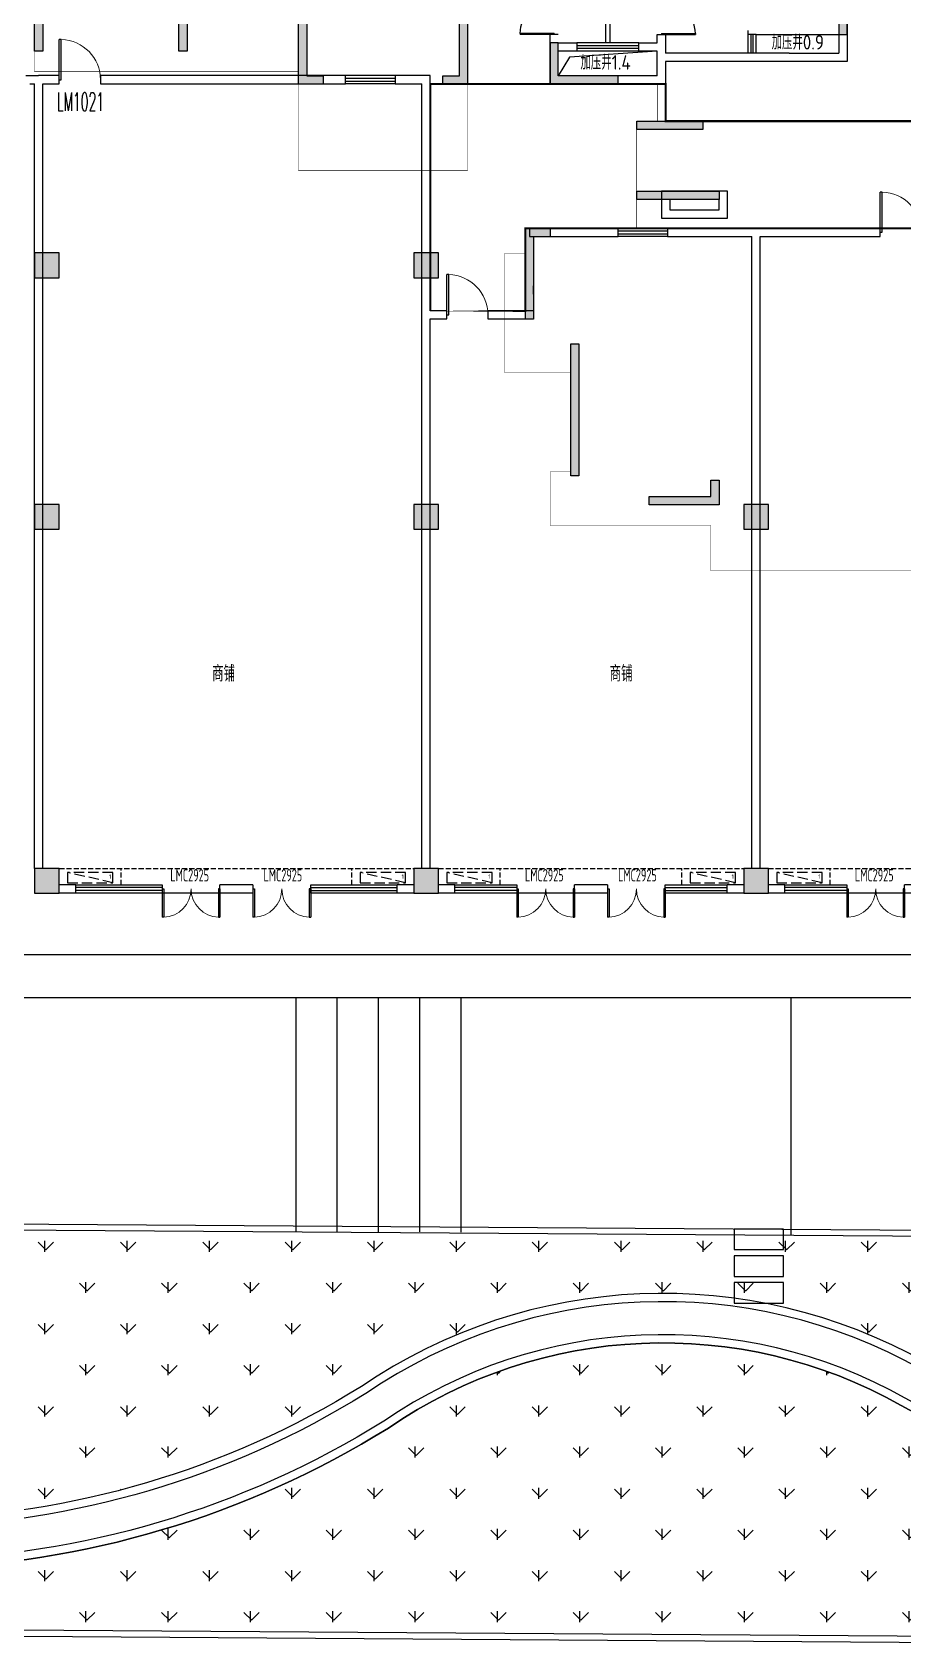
# Model space of a CAD drawing. Header units: millimetres. Extents: x 36720183 to 38160956, y 58934012 to 60388477.
# Drawn here: x 37556717 to 37577823, y 59257546 to 59296618 of the extents above; entities that cross this region are included whole.
import ezdxf

# ---------------------------------------------------------------- set-up
doc = ezdxf.new("R2010")
doc.units = ezdxf.units.MM
doc.header["$LTSCALE"] = 1000
doc.header["$MEASUREMENT"] = 0
doc.linetypes.add('DASH', pattern=[0.35, 0.25, -0.1])
for name, color, linetype in [('@ 绿化', 8, 'Continuous'), ('@YL', 2, 'Continuous'), ('@铺装', 2, 'Continuous'), ('C_Wall', 6, 'Continuous'), ('COLUMN', 9, 'Continuous'), ('CURTWALL', 4, 'Continuous'), ('DIM_LEAD', 3, 'Continuous'), ('PUB_DIM', 3, 'Continuous'), ('PUB_HATCH', 8, 'Continuous'), ('PUB_TEXT', 7, 'Continuous'), ('TEXT', 1, 'Continuous'), ('WALL', 4, 'Continuous'), ('WINDOW', 2, 'Continuous'), ('WINDOW_TEXT', 3, 'Continuous'), ('空调', 115, 'Continuous'), ('空调机位', 7, 'Continuous'), ('首层轮廓', 6, 'Continuous')]:
    doc.layers.add(name, color=color, linetype=linetype)
doc.layers.add('水管井及降板', color=3, linetype='Continuous', plot=False)
doc.styles.add('_TCH_WINDOW', font='SIMPLEX.shx', dxfattribs={"width": 0.7, "height": 3.5, "bigfont": 'GBCBIG.shx'})
doc.styles.get("Standard").update_dxf_attribs({"font": 'gbenor.shx', "bigfont": 'gbcbig.shx'})
pattern_1 = [(90, (0, 0), (-997.7954749999999, 997.7954750000001), [264.58066, -1731.01015]), (45, (0, 0), (-997.7961550815103, 997.7961550815104), [264.58066, -1146.51615]), (135, (0, 0), (-997.7961550815104, -997.7961550815103), [264.58066, -1146.51615])]

# ---------------------------------------------------------------- blocks, each defined once
blk = doc.blocks.new('$DorLib2D$00000001')
for p, q in [((0.45, 0.9750000000000001), (0.5000000000000002, 0.9750000000000001)), ((0.45, 0), (0.45, 0.9750000000000001)), ((0.5, 0), (0.5, 0.9750000000000001)), ((0.5, 0), (0.45, 0))]:
    blk.add_line(p, q)
at = {"lineweight": 13}
blk.add_arc((0.475, 0), 0.975, 91.4692835813538, 180, dxfattribs=at)
blk = doc.blocks.new('$TCHSYS$WIN2D')
for p, q in [((-0.5, 0.5), (0.5, 0.5)), ((0.5, 0.1666666666666666), (-0.5, 0.1666666666666666)), ((0.5, -0.1666666666666667), (-0.5, -0.1666666666666667)), ((-0.4999999999999999, -0.5), (0.5, -0.5))]:
    blk.add_line(p, q)
blk = doc.blocks.new('_FZH')
blk.add_lwpolyline([(-0.499999999992724, -0.4999999999854481), (0.499999999992724, -0.4999999999854481), (0.499999999992724, 0.5000000000145519), (-0.499999999992724, 0.5000000000145519)], close=True)
at = {"layer": 'PUB_HATCH'}
blk.add_solid([(-0.499999999992724, -0.4999999999854481), (0.499999999992724, -0.4999999999854481), (-0.499999999992724, 0.5000000000145519), (0.499999999992724, 0.5000000000145519)], dxfattribs=at)
blk = doc.blocks.new('$DorLib2D$00000002')
for p, q in [((-0.5, -5.684341886080802e-17), (-0.5000000000000007, 0.4875)), ((-0.4750000000000007, 0.4875), (-0.5000000000000007, 0.4875)), ((-0.475, -2.842170943040401e-17), (-0.4750000000000007, 0.4875)), ((0.475, -2.842170943040401e-17), (0.4750000000000007, 0.4875)), ((0.4750000000000007, 0.4875), (0.5000000000000007, 0.4875)), ((0.5, -5.684341886080802e-17), (0.5000000000000007, 0.4875)), ((-0.5, -5.684341886080802e-17), (-0.475, -2.842170943040401e-17)), ((0.5, -5.684341886080802e-17), (0.475, -2.842170943040401e-17))]:
    blk.add_line(p, q)
at = {"lineweight": 13}
for centre, start, end in [((-0.4875, -4.263256414560601e-17), 0, 88.53071641864632), ((0.4875, -4.263256414560601e-17), 91.4692835813537, 180)]:
    blk.add_arc(centre, 0.4875, start, end, dxfattribs=at)
blk = doc.blocks.new('56d34')
at = {"layer": '@铺装', "color": 2, "ltscale": 0.2}
blk.add_line((526097.2758195428, 15768.51332169771), (524697.2757823272, 15768.51332169771), dxfattribs=at)
at = {"layer": 'CURTWALL', "color": 2}
for p, q in [((523197.2758195428, 15968.51323900372), (524697.275724764, 15968.5132465139)), ((524697.2754122643, 15901.84660857916), (523197.2758195428, 15901.84657233953)), ((524697.2754122643, 15835.1798844412), (523197.2758195428, 15835.1799056679)), ((524697.275724764, 15768.5132465139), (523197.2758195428, 15768.51323900372)), ((524697.275724764, 15968.5132465139), (524697.275724764, 15768.5132465139)), ((526097.2758195428, 15768.51323900372), (526097.2758195428, 15968.51323900372)), ((526897.2405093564, 15968.51323900372), (526897.2405093564, 15768.51323900372)), ((528297.2404122679, 15768.5132465139), (528297.2404122679, 15968.5132465139)), ((528297.2404122679, 15968.5132465139), (529797.2405093564, 15968.51323900372)), ((528297.2404122679, 15901.84652237594), (529797.2405093564, 15901.84657233953)), ((528297.2404122679, 15835.17997065187), (529797.2405093564, 15835.1799056679)), ((529797.2405093564, 15768.51323900372), (528297.2404122679, 15768.5132465139))]:
    blk.add_line(p, q, dxfattribs=at)
at = {"layer": 'WALL', "color": 0}
for p, q in [((523197.2758197663, 15768.51323900372), (523197.2758193193, 15968.51323900372)), ((529797.2405093564, 15768.51323900372), (529797.2405093564, 15968.51323900372))]:
    blk.add_line(p, q, dxfattribs=at)
at = {"layer": 'WALL'}
for p, q in [((526897.2405093564, 15968.51323900372), (526097.2758195428, 15968.51323900372)), ((526897.2405093564, 15768.51332169771), (526097.2758195428, 15768.51332169771))]:
    blk.add_line(p, q, dxfattribs=at)
at = {"layer": '空调', "color": 0, "linetype": 'DASH', "ltscale": 0.5}
for p, q in [((522797.2758198855, 16368.42236685753), (530197.2758199153, 16368.42236685753)), ((524297.2758198855, 15968.42236688733), (524297.2758198855, 16368.42236685753)), ((528697.2758197216, 15968.42236688733), (528697.2758197216, 16368.42236685753))]:
    blk.add_line(p, q, dxfattribs=at)
at = {"layer": '空调机位', "linetype": 'DASH'}
for points in [[(524097.2758200765, 16018.42236690223), (524097.2758200169, 16268.42236673832), (522997.2758200318, 16268.42236675322), (522997.2758201286, 16018.42236667871)], [(529997.2758199126, 16018.42236581445), (529997.275819853, 16268.42236565053), (528897.2758198678, 16268.42236566544), (528897.2758199647, 16018.42236559093)]]:
    blk.add_lwpolyline(points, close=True, dxfattribs=at)
for points in [[(524097.2758200765, 16018.42236690223), (522997.2758200169, 16268.42236672342)], [(529997.2758199126, 16018.42236581445), (528897.275819853, 16268.42236563563)]]:
    blk.add_lwpolyline(points, dxfattribs=at)
at = {"layer": 'WINDOW', "color": 0, "xscale": -1400, "yscale": -1400, "zscale": 1400}
blk.add_blockref('$DorLib2D$00000002', (525397.2758195428, 15868.51323900372), dxfattribs=at)
at = {"layer": 'WINDOW', "color": 0, "xscale": -1400, "yscale": 1400, "zscale": 1400, "rotation": 180}
blk.add_blockref('$DorLib2D$00000002', (527597.2405093564, 15868.51323900372), dxfattribs=at)
at = {"layer": 'PUB_TEXT', "color": 0}
for p in [(524002.6503687426, 16115.60670714825), (529902.6503685787, 16115.60670606047)]:
    blk.add_text('1', height=105, dxfattribs=at).set_placement(p)
at = {"layer": 'WINDOW_TEXT', "width": 0.7}
for p in [(524894.2726606159, 16051.08696593817), (527152.2726606159, 16051.08696593817)]:
    blk.add_text('LMC2925', height=300, dxfattribs=at).set_placement(p)
blk = doc.blocks.new('$DorLib2D$00000225')
at = {"color": 0}
for p, q in [((0.4750000000000032, -0.001447885298549778), (0.4750000000000032, 0.7521225008925327)), ((0.4750000000000032, 0.7521225008925327), (0.5000000000000036, 0.7521225008925363)), ((0.5000000000000036, -0.001447885298549778), (0.5000000000000036, 0.7521225008925363)), ((-0.4999999999999982, -3.552713678800501e-15), (-0.5, 0.252035990386009)), ((-0.4750000000000014, 0.252035990386009), (-0.5, 0.252035990386009)), ((-0.4749999999999996, -3.552713678800501e-15), (-0.4750000000000014, 0.252035990386009)), ((-0.4749999999999996, -3.552713678800501e-15), (-0.4999999999999947, -3.552713678800501e-15)), ((0.4750000000000032, -0.001447885298549778), (0.4999999999999929, -0.001447885298549778))]:
    blk.add_line(p, q, dxfattribs=at)
for centre, radius, start, end in [((0.5046168020419071, -0.001920809357812914), 0.7546247204382253, 92.24926861260724, 179.7237749158362), ((-0.5007908120542499, 0.002572563917482285), 0.2507930763238999, 359.7898704778746, 84.09743784757413)]:
    blk.add_arc(centre, radius, start, end, dxfattribs=at)
blk = doc.blocks.new('553443')
at = {"layer": 'WALL'}
for p, q in [((705022.991600763, -901401.3232858074), (705022.991600763, -900709.6513814)), ((705022.991600763, -900709.6513814), (705142.9916008748, -900709.6513814)), ((705142.9916008748, -900709.6513814), (705142.9916008748, -904259.6513813068)), ((705022.991600763, -904259.6513813068), (705022.991600763, -901513.7232185048)), ((703682.9916018434, -902959.6513812584), (703882.9916020297, -902959.6513812584)), ((706482.9916007258, -902959.6513812584), (706282.9916005395, -902959.6513812584)), ((703882.9916020297, -904059.6513813515), (703682.9916018434, -904059.6513813515)), ((706282.9916005395, -904059.6513813515), (706482.9916007258, -904059.6513813515))]:
    blk.add_line(p, q, dxfattribs=at)
at = {"layer": 'WINDOW', "yscale": -1100, "zscale": -1100}
for p, xscale, rotation in [((703782.9916024022, -903509.6513813068), 1100, 270), ((706382.991600167, -903509.6513813068), -1100, 90)]:
    blk.add_blockref('$DorLib2D$00000225', p, dxfattribs=dict(at, xscale=xscale, rotation=rotation))
blk = doc.blocks.new('A$C7A871CF6')
at = {"layer": 'C_Wall'}
for points in [[(-11599.99999925494, 9800), (-9899.999998701736, 9800), (-9899.999998701736, 9600), (-11599.99999925494, 9600)], [(-3699.999999998836, 9800.000000280095), (-1999.999999441206, 9800.000000280095), (-1999.999999441206, 9600.000000280095), (-3699.999999998836, 9600.000000280095)], [(-12800.04305876791, 9100.000000190921), (-12799.99999888241, 6300), (-12999.99999888241, 6300), (-13000.04305876791, 9100.000000190921)], [(-599.9999998137355, 9100.000000280794), (-599.999999627471, 6300.000000280095), (-799.999999627471, 6300.000000280095), (-799.9999998137355, 9100.000000280794)], [(-6700, 6599.995026633609), (-6700, 3599.995026633609), (-6899.999618530273, 3599.995026633609), (-6899.999618530273, 6599.995026633609)], [(-14100.04267655313, 3799.906525810715), (-13700.04267655313, 3799.906525810715), (-13700.04267655313, 3599.906525810715), (-14300.04267655313, 3599.906525810715), (-14299.94353091344, 5999.999999955297), (-14099.94353091344, 5999.999999955297)], [(500.0000001862645, 6000.000000373228), (700.0000001862645, 6000.000000373228), (700.0000001862645, 3600.000000324799), (100.0005723908544, 3600.000000324799), (100.0005723908544, 3800.000000324799), (500.0000001862645, 3800.000000324799)], [(-1500.000000465196, 1600.000000231666), (-2200, 1600.000000231666), (-2200, 1200.000000138534), (-1500.000000465196, 1200.000000138534)], [(-17399.91464354144, 1300.005354961846), (-17400.00000000047, -1499.999806847656), (-17600.00000000047, -1499.999806847656), (-17599.91464354144, 1300.005354961846)], [(-12899.95002746582, 1299.98548999941), (-12899.95002746582, -350.0145100005902), (-13099.95002746582, -350.0145100005902), (-13099.95002746582, 1099.98548999941), (-13750.00273324549, 1099.995026977267), (-13750.00273324549, 1299.995026977267)], [(199.9588014557958, -800.0099465602543), (-0.04119854420423508, -800.0099465602543), (0, 0), (-1999.99988079071, 0), (-1999.999999813735, -699.9998092651367), (-2199.999993853271, -700), (-2199.999874830246, 0), (-2200.000005960464, 200), (-2000.000011920929, 200), (200, 200)], [(1900.085067749023, 300.084672128316), (2500.08544921875, 300.084672128316), (2500.08544921875, 100.084672128316), (2100.085639939643, 100.0843564292882), (2100.08659362793, -1350.003638113383), (1900.08659362793, -1350.004782522563)], [(5499.999618530273, 300.084672128316), (6100.000381469727, 300.084672128316), (6100.000381469727, -1349.915137136821), (5899.999618530273, -1349.915137136821), (5899.999618530273, 100.084672128316), (5499.999618530273, 100.084672128316)], [(-4199.999999813735, -299.9998092651367), (-4199.999618344009, -899.9996185302734), (-4399.999618344009, -899.9998092651367), (-4399.999809078872, -499.9998092651367), (-7000.000190548599, -499.9998092651367), (-7000.000190548599, -299.9998092651367)], [(9000.085448601749, -499.9950292559806), (9000.085448601749, -2149.995029255981), (8800.085448601749, -2149.995029255981), (8800.085448601749, -499.9950292559806)], [(-9300.000395474024, -1500.000728959218), (-9300.000395474024, -1100.000728959218), (-9500.000395474024, -1100.000728959218), (-9500.000395474024, -1700.000728959218), (-7850.00039817486, -1700.000728400424), (-7850.00039817486, -1500.000212129671)], [(-19300.08354187012, -1499.919333303813), (-19300.08354187012, -2949.919214094523), (-19500.08354187012, -2949.919214094523), (-19500.08354187012, -1299.919333303813), (-18900.08354187012, -1299.919333303813), (-18900.08354187012, -1499.919333303813)], [(12499.99999981397, -1499.995006116806), (12500.08583050221, -3149.994910749374), (12300.08583050221, -3149.994910749374), (12299.99999981397, -1499.995006116806)], [(-1.192092895507812e-05, -2599.999999768334), (-1.192092895507812e-05, -4999.999904400902), (199.999988079071, -4999.999904400902), (199.999988079071, -2599.999999768334)], [(-19299.98843565327, -3750.005110627273), (-19299.98843565327, -5400.004967576126), (-19499.98843565327, -5400.004967576126), (-19499.98843565327, -3750.005110627273)], [(-15800.08506774902, -3750.005065875594), (-15800.08506774902, -5400.004970508162), (-16000.08506774902, -5400.004970508162), (-16000.08506774902, -3750.005065875594)], [(12500.08583068848, -4100.09004100645), (12300.08583068848, -4100.09004100645), (12300.08583068848, -4500.09004100645), (10400.08506774902, -4500.09004100645), (10400.08506774902, -4700.09004100645), (12500.08583068848, -4700.09004100645)], [(-12900.08201599121, -5999.999618528644), (-12500.08506774902, -5999.999618528644), (-12500.08506774902, -6199.999618528644), (-13100.08506774902, -6199.999618528644), (-13100.00305101322, -4550.000047683716), (-12900.00305101322, -4549.998331069946)], [(-9199.999999254476, -4550.081609734567), (-8999.999999254476, -4550.081609734567), (-8999.999999254476, -6200.000190733001), (-9599.999999254476, -6200.000190733001), (-9599.999999254476, -6000.000190733001), (-9199.999999254476, -6000.000190733001)], [(-6800.000189989805, -6000.000381424092), (-6800.000189989805, -5199.999994691927), (-7000.000189989805, -5199.999994691927), (-7000.000189989805, -6200.000381424092), (-5350.000192690641, -6200.000380865298), (-5350.000192690641, -5999.999864594312)], [(-4899.999809265137, -7100.0045917877), (-3300, -7100.0045917877), (-3300, -7300.0045917877), (-4899.999809265137, -7300.0045917877)], [(4299.999618530273, -7100.0045917877), (6100.08544921875, -7100.0045917877), (6100.08544921875, -7300.0045917877), (4299.999618530273, -7300.0045917877)], [(8950.000000372529, -7100.0045917877), (10600.00000037253, -7100.0045917877), (10600.00000037253, -7300.0045917877), (8950.000000372529, -7300.0045917877)], [(-4899.999809265137, -8800.0045917877), (-2899.999952316284, -8800.0045917877), (-2899.999952316284, -9000.0045917877), (-4899.999809265137, -9000.0045917877)], [(3900, -8800.0045917877), (5899.999618530273, -8800.0045917877), (5899.999618530273, -9000.0045917877), (3900, -9000.0045917877)], [(-7599.999618530273, -9700.004210317973), (-7000.000011920929, -9700.004210317973), (-7000.000011920929, -9900.004210317973), (-7399.999618530273, -9900.004210317973), (-7399.999999441206, -11900.0049733019), (-7599.999999441206, -11900.0049733019)], [(8599.999618530273, -9700.004210317973), (8599.999618530273, -11900.0049733019), (8399.999618530273, -11900.0049733019), (8399.999618530273, -9900.004210317973), (8000.003039836884, -9900.004210317973), (8000.003039836884, -9700.004210317973)], [(-6300, -12500.00421031797), (-6300, -15700.00497325719), (-6500, -15700.00497325719), (-6500, -12500.00421031797)], [(7499.999618530273, -12500.00421031797), (7500.004196166992, -15700.00497325719), (7300.004196166992, -15700.00497325719), (7299.999618530273, -12500.00421031797)], [(-2900.000011920929, -16400.00497325743), (-4600.000011175871, -16400.00497325743), (-4600.000011175871, -16200.00497325719), (-3100.000011920929, -16200.00497325743), (-3100.000011920929, -15800.00421031797), (-2900.000011920929, -15800.00421031797)], [(4099.999988079071, -16200.00497325743), (5599.9999884516, -16200.00497325743), (5599.9999884516, -16400.00497325743), (3899.999988079071, -16400.00497325743), (3899.999988079071, -15800.00421031797), (4099.999988079071, -15800.00421031797)]]:
    blk.add_hatch(color=256, dxfattribs=at).paths.add_polyline_path(points)
for points in [[(-11599.99999925494, 9800), (-9899.999998701736, 9800), (-9899.999998701736, 9600), (-11599.99999925494, 9600)], [(-3699.999999998836, 9800.000000280095), (-1999.999999441206, 9800.000000280095), (-1999.999999441206, 9600.000000280095), (-3699.999999998836, 9600.000000280095)], [(-12800.04305876791, 9100.000000190921), (-12799.99999888241, 6300), (-12999.99999888241, 6300), (-13000.04305876791, 9100.000000190921)], [(-599.9999998137355, 9100.000000280794), (-599.999999627471, 6300.000000280095), (-799.999999627471, 6300.000000280095), (-799.9999998137355, 9100.000000280794)], [(-6700, 6599.995026633609), (-6700, 3599.995026633609), (-6899.999618530273, 3599.995026633609), (-6899.999618530273, 6599.995026633609)], [(-14100.04267655313, 3799.906525810715), (-13700.04267655313, 3799.906525810715), (-13700.04267655313, 3599.906525810715), (-14300.04267655313, 3599.906525810715), (-14299.94353091344, 5999.999999955297), (-14099.94353091344, 5999.999999955297)], [(500.0000001862645, 6000.000000373228), (700.0000001862645, 6000.000000373228), (700.0000001862645, 3600.000000324799), (100.0005723908544, 3600.000000324799), (100.0005723908544, 3800.000000324799), (500.0000001862645, 3800.000000324799)], [(-1500.000000465196, 1600.000000231666), (-2200, 1600.000000231666), (-2200, 1200.000000138534), (-1500.000000465196, 1200.000000138534)], [(-17399.91464354144, 1300.005354961846), (-17400.00000000047, -1499.999806847656), (-17600.00000000047, -1499.999806847656), (-17599.91464354144, 1300.005354961846)], [(-12899.95002746582, 1299.98548999941), (-12899.95002746582, -350.0145100005902), (-13099.95002746582, -350.0145100005902), (-13099.95002746582, 1099.98548999941), (-13750.00273324549, 1099.995026977267), (-13750.00273324549, 1299.995026977267)], [(-4199.999999813735, -299.9998092651367), (-4199.999618344009, -899.9996185302734), (-4399.999618344009, -899.9998092651367), (-4399.999809078872, -499.9998092651367), (-7000.000190548599, -499.9998092651367), (-7000.000190548599, -299.9998092651367)], [(9000.085448601749, -499.9950292559806), (9000.085448601749, -2149.995029255981), (8800.085448601749, -2149.995029255981), (8800.085448601749, -499.9950292559806)], [(-9300.000395474024, -1500.000728959218), (-9300.000395474024, -1100.000728959218), (-9500.000395474024, -1100.000728959218), (-9500.000395474024, -1700.000728959218), (-7850.00039817486, -1700.000728400424), (-7850.00039817486, -1500.000212129671)], [(-19300.08354187012, -1499.919333303813), (-19300.08354187012, -2949.919214094523), (-19500.08354187012, -2949.919214094523), (-19500.08354187012, -1299.919333303813), (-18900.08354187012, -1299.919333303813), (-18900.08354187012, -1499.919333303813)], [(12499.99999981397, -1499.995006116806), (12500.08583050221, -3149.994910749374), (12300.08583050221, -3149.994910749374), (12299.99999981397, -1499.995006116806)], [(-19299.98843565327, -3750.005110627273), (-19299.98843565327, -5400.004967576126), (-19499.98843565327, -5400.004967576126), (-19499.98843565327, -3750.005110627273)], [(-15800.08506774902, -3750.005065875594), (-15800.08506774902, -5400.004970508162), (-16000.08506774902, -5400.004970508162), (-16000.08506774902, -3750.005065875594)], [(-12900.08201599121, -5999.999618528644), (-12500.08506774902, -5999.999618528644), (-12500.08506774902, -6199.999618528644), (-13100.08506774902, -6199.999618528644), (-13100.00305101322, -4550.000047683716), (-12900.00305101322, -4549.998331069946)], [(-9199.999999254476, -4550.081609734567), (-8999.999999254476, -4550.081609734567), (-8999.999999254476, -6200.000190733001), (-9599.999999254476, -6200.000190733001), (-9599.999999254476, -6000.000190733001), (-9199.999999254476, -6000.000190733001)], [(-6800.000189989805, -6000.000381424092), (-6800.000189989805, -5199.999994691927), (-7000.000189989805, -5199.999994691927), (-7000.000189989805, -6200.000381424092), (-5350.000192690641, -6200.000380865298), (-5350.000192690641, -5999.999864594312)], [(-4899.999809265137, -7100.0045917877), (-3300, -7100.0045917877), (-3300, -7300.0045917877), (-4899.999809265137, -7300.0045917877)], [(4299.999618530273, -7100.0045917877), (6100.08544921875, -7100.0045917877), (6100.08544921875, -7300.0045917877), (4299.999618530273, -7300.0045917877)], [(8950.000000372529, -7100.0045917877), (10600.00000037253, -7100.0045917877), (10600.00000037253, -7300.0045917877), (8950.000000372529, -7300.0045917877)], [(-4899.999809265137, -8800.0045917877), (-2899.999952316284, -8800.0045917877), (-2899.999952316284, -9000.0045917877), (-4899.999809265137, -9000.0045917877)], [(3900, -8800.0045917877), (5899.999618530273, -8800.0045917877), (5899.999618530273, -9000.0045917877), (3900, -9000.0045917877)], [(-6300, -12500.00421031797), (-6300, -15700.00497325719), (-6500, -15700.00497325719), (-6500, -12500.00421031797)], [(7499.999618530273, -12500.00421031797), (7500.004196166992, -15700.00497325719), (7300.004196166992, -15700.00497325719), (7299.999618530273, -12500.00421031797)], [(-2900.000011920929, -16400.00497325743), (-4600.000011175871, -16400.00497325743), (-4600.000011175871, -16200.00497325719), (-3100.000011920929, -16200.00497325743), (-3100.000011920929, -15800.00421031797), (-2900.000011920929, -15800.00421031797), (-2900.000011920929, -16400.00497325743)]]:
    blk.add_lwpolyline(points, close=True, dxfattribs=at)
for points in [[(199.9588014557958, -800.0099465602543), (-0.04119854420423508, -800.0099465602543), (0, 0), (-1999.99988079071, 0), (-1999.999999813735, -699.9998092651367), (-2199.999993853271, -700), (-2199.999874830246, 0), (-2200.000005960464, 200), (-2000.000011920929, 200), (-2000.000011920929, 200), (200, 200), (199.9588014557958, -800.0099465602543)], [(1900.085067749023, 300.084672128316), (2500.08544921875, 300.084672128316), (2500.08544921875, 100.084672128316), (2100.085639939643, 100.0843564292882), (2100.08659362793, -1350.003638113383), (1900.08659362793, -1350.004782522563), (1900.085067749023, 300.084672128316)], [(5499.999618530273, 300.084672128316), (6100.000381469727, 300.084672128316), (6100.000381469727, -1349.915137136821), (5899.999618530273, -1349.915137136821), (5899.999618530273, 100.084672128316), (5499.999618530273, 100.084672128316), (5499.999618530273, 300.084672128316)], [(-1.192092895507812e-05, -2599.999999768334), (-1.192092895507812e-05, -4999.999904400902), (199.999988079071, -4999.999904400902), (199.999988079071, -2599.999999768334), (-1.192092895507812e-05, -2599.999999768334)], [(12500.08583068848, -4100.09004100645), (12300.08583068848, -4100.09004100645), (12300.08583068848, -4500.09004100645), (10400.08506774902, -4500.09004100645), (10400.08506774902, -4700.09004100645), (12500.08583068848, -4700.09004100645), (12500.08583068848, -4100.09004100645)], [(-7599.999618530273, -9700.004210317973), (-7000.000011920929, -9700.004210317973), (-7000.000011920929, -9900.004210317973), (-7399.999618530273, -9900.004210317973), (-7399.999999441206, -11900.0049733019), (-7599.999999441206, -11900.0049733019), (-7599.999618530273, -9700.004210317973)], [(8599.999618530273, -9700.004210317973), (8599.999618530273, -11900.0049733019), (8399.999618530273, -11900.0049733019), (8399.999618530273, -9900.004210317973), (8000.003039836884, -9900.004210317973), (8000.003039836884, -9700.004210317973), (8599.999618530273, -9700.004210317973)], [(4099.999988079071, -16200.00497325743), (5599.9999884516, -16200.00497325743), (5599.9999884516, -16400.00497325743), (3899.999988079071, -16400.00497325743), (3899.999988079071, -15800.00421031797), (4099.999988079071, -15800.00421031797), (4099.999988079071, -16200.00497325743)]]:
    blk.add_lwpolyline(points, dxfattribs=at)
blk = doc.blocks.new('D1D2scpm')
at = {"layer": '@铺装', "color": 6, "ltscale": 0.2}
blk.add_line((68053.05193658918, -188762.5294310898), (66653.05189937353, -188762.5294310898), dxfattribs=at)
at = {"layer": 'CURTWALL', "color": 6}
for p, q in [((64556.55193658918, -188562.5295137838), (66653.05184181035, -188562.5295062736)), ((66653.05152931064, -188629.1961442083), (64556.55193658918, -188629.1961804479)), ((66653.05152931064, -188695.8628683463), (64556.55193658918, -188695.8628471196)), ((66653.05184181035, -188562.5295062736), (66653.05184181035, -188762.5295062736)), ((68053.05193658918, -188762.5295137838), (68053.05193658918, -188562.5295137838)), ((68853.01662640274, -188562.5295137838), (68853.01662640274, -188762.5295137838)), ((70253.01652931422, -188762.5295062736), (70253.01652931422, -188562.5295062736)), ((70253.01652931422, -188562.5295062736), (72349.96312595159, -188562.5295062438)), ((70253.01652931422, -188629.1962304115), (72349.96312595159, -188629.1961729079)), ((70253.01652931422, -188695.8627821356), (72349.96312595159, -188695.8628395796)), ((66653.05184181035, -188762.5295062736), (64556.55193658918, -188762.5295137838)), ((72349.96312595159, -188762.5295062438), (70253.01652931422, -188762.5295062736))]:
    blk.add_line(p, q, dxfattribs=at)
at = {"layer": 'PUB_DIM', "color": 6}
blk.add_lwpolyline([(78656.34036806971, -168347.3523057625), (76523.13905113935, -168494.372935228), (76256.34036769718, -168947.3523107916)], dxfattribs=at)
at = {"layer": 'WALL', "color": 6}
for p, q in [((83256.34036788344, -162747.3523106501), (83256.34036788344, -168597.3523106053)), ((76056.34036788344, -169147.3523107469), (76056.34036800265, -167947.3525012434)), ((78656.34036806971, -168147.3523055762), (78656.34036806971, -167947.3523106948)), ((78856.34036825597, -167947.3523106948), (78856.34036825597, -168397.3523057625)), ((80856.34036844224, -167947.3523106053), (80856.34036844224, -167847.3523107469)), ((81056.34036769718, -167947.3523106053), (80856.34036844224, -167947.3523106053)), ((81056.34036769718, -167947.3523106053), (81856.34036769718, -167947.3523106053)), ((81856.34036769718, -167947.3523106053), (83056.34036769718, -167947.3523106053)), ((83056.34036769718, -167947.3523106053), (83056.34036769718, -168397.3523106501)), ((76256.34036769718, -168147.3523055762), (76706.34036788344, -168147.3523055762)), ((76256.34036769718, -168947.3523105606), (76256.34036769718, -168347.3523057625)), ((76706.34036788344, -168347.3523057625), (76256.34036769718, -168347.3523057625)), ((76706.34036788344, -168147.3523055762), (76706.34036788344, -168347.3523057625)), ((78206.34036788344, -168347.3523057625), (78206.34036788344, -168147.3523055762)), ((78206.34036788344, -168147.3523055762), (78656.34036806971, -168147.3523055762)), ((78656.34036806971, -168347.3523057625), (78206.34036788344, -168347.3523057625)), ((78656.34036806971, -168947.3523055762), (78656.34036806971, -168347.3523057625)), ((81856.34036769718, -168397.3523106501), (78856.34036825597, -168397.3523106501)), ((81056.34036769718, -168397.3523106501), (80856.34036844224, -168397.3523057625)), ((81856.34036769718, -168397.3523106501), (83056.34036769718, -168397.3523106501)), ((78856.34036825597, -168597.3523106053), (78856.34036825597, -169147.3523053825)), ((83256.34036788344, -168597.3523106053), (78856.34036825597, -168597.3523106053)), ((63346.38486700505, -168941.2614084929), (63656.55195944756, -168941.2614084929)), ((63446.38486523926, -169141.2614230886), (63556.55196302384, -169141.2614230886)), ((63556.55196222663, -188162.5295062661), (63556.55196305364, -169141.2614230961)), ((64156.55212780088, -168941.261398077), (63656.55195944756, -168941.2614084929)), ((63756.55195696652, -188162.5295062661), (63756.55195780843, -169141.2614169717)), ((63756.55195777118, -169141.2614169717), (64156.55212780088, -169141.2614114806)), ((64156.55212780088, -169141.2614114806), (64156.55212780088, -168941.261398077)), ((71099.85619030148, -168941.2613883987), (65156.55181529373, -168941.2613966763)), ((65156.55181529373, -168941.2613966763), (65156.55181530118, -169141.2614114806)), ((65156.55181530118, -169141.2614114806), (71099.85619030148, -169141.2614114583)), ((71099.85619030148, -169141.2614114583), (71099.85619030148, -168941.2613883987)), ((73149.99842374027, -168941.2613952681), (72299.85619030148, -168941.2613867298)), ((72299.85619030148, -168941.2613867298), (72299.85619030148, -169141.2614114508)), ((72299.85619030148, -169141.2614114508), (72949.99842456728, -169141.2614169344)), ((72949.99843563884, -175341.2618117034), (72949.99842315912, -169141.3541890457)), ((73149.99842362106, -174641.3545566648), (73149.99842376262, -168941.2613952607)), ((78856.34036825597, -169147.352305375), (76056.34036844224, -169147.3523107469)), ((78656.34036806971, -168947.3523055762), (76256.34036769718, -168947.3523105606)), ((77706.40974402428, -172641.3543686941), (75556.41881968081, -172641.3543796465)), ((75556.41881968081, -172641.3543796465), (75556.4188194722, -172841.3543796465)), ((77706.40974382311, -172841.3543790579), (77706.40974402428, -172641.3543686941)), ((81049.99843917042, -172641.3543852866), (78906.40943152457, -172641.3543699235)), ((78906.40943152457, -172641.3543699235), (78906.40943131596, -172841.3543804437)), ((84056.55189380795, -172641.3543775901), (81049.99843902886, -172641.3543852866)), ((84056.5518938899, -172841.3543942943), (84056.55189380795, -172641.3543775901)), ((75556.4188194722, -172841.3543796465), (77706.40974382311, -172841.3543790579)), ((78906.40943131596, -172841.3543804437), (80949.99844053388, -172841.3543858677)), ((80949.9984413907, -188162.5295062661), (80949.99844049662, -172841.3543858752)), ((81149.99843918532, -172841.354395844), (84056.5518938899, -172841.3543942943)), ((81149.99844004214, -188162.5295062661), (81149.99843914807, -172841.3543958515)), ((75656.55196736753, -174241.3617678285), (75656.55196736753, -174041.3617678285)), ((73549.99837780744, -174641.3545260578), (73149.9984235987, -174641.3545566648)), ((73549.99837779999, -174841.3546578735), (73549.99837780744, -174641.3545260578)), ((75656.55196736753, -174641.3545704782), (74549.99837780744, -174641.3545315787)), ((74549.99837780744, -174641.3545315787), (74549.99837779999, -174841.3546567112)), ((73149.9984344393, -174841.3545734212), (73549.99837779999, -174841.3546578735)), ((73149.99843359739, -188162.5295062661), (73149.99843447655, -174841.3545734286)), ((74549.99837779999, -174841.3546567112), (75656.55196736753, -174841.3545704782)), ((72949.99842194468, -188162.5295062661), (72949.99843563884, -175341.261811696)), ((64556.55193636566, -188562.5295137838), (64156.5519368127, -188562.5295137838)), ((64556.5519368127, -188762.5295137838), (64556.55193636566, -188562.5295137838)), ((68853.01662640274, -188562.5295137838), (68053.05193658918, -188562.5295137838)), ((72349.96312595159, -188762.5295062438), (72349.96312595159, -188562.5295062438)), ((72749.99843594432, -188562.5295062438), (72349.99843639135, -188562.5295062438)), ((73749.99843116105, -188562.5295137838), (73349.99843160808, -188562.5295137838)), ((80749.9984311834, -188562.5295137838), (80349.99843163043, -188562.5295137838)), ((81749.99843749404, -188562.5295133144), (81349.99843794107, -188562.5295133144)), ((64556.55193658918, -188762.5295137838), (64156.5519368127, -188762.5295137838)), ((68853.01662640274, -188762.5294310898), (68053.05193658918, -188762.5294310898)), ((72749.99843616784, -188762.5295062438), (72349.99843639135, -188762.5295062438)), ((73749.99843138456, -188762.5295137838), (73349.99843160808, -188762.5295137838)), ((80749.99843140692, -188762.5295137838), (80349.99843163043, -188762.5295137838)), ((81749.99843771756, -188762.5295133144), (81349.99843794107, -188762.5295133144))]:
    blk.add_line(p, q, dxfattribs=at)
at = {"layer": 'WINDOW', "color": 6}
for p, q in [((80856.34036844224, -168397.3523106501), (80856.34036844224, -167947.3523106053)), ((80931.34036844224, -168397.3523106501), (80931.34036844224, -167947.3523106053)), ((80981.34036769718, -168397.3523106501), (80981.34036769718, -167947.3523106053)), ((81056.34036769718, -168397.3523106501), (81056.34036769718, -167947.3523106053)), ((83655.32094532251, -172641.269223161), (79555.32094540447, -172641.269223161))]:
    blk.add_line(p, q, dxfattribs=at)
at = {"layer": '水管井及降板', "color": 6, "ltscale": 0.5, "const_width": 50}
blk.add_lwpolyline([(73149.99819967896, -169147.3631617576), (78856.34014417976, -169147.3631617576), (78856.34014417976, -170047.3631616756), (87556.34014424682, -170047.4524907991), (87556.34014424682, -171747.3333204538), (88956.33731649071, -171747.3633524552), (88956.33731687814, -172647.3633479178), (75456.34036824852, -172647.3627802059), (75456.34014380723, -174647.3635361493), (73149.9981995374, -174647.3635360971)], close=True, dxfattribs=at)
at = {"layer": '水管井及降板', "color": 6, "ltscale": 0.5}
for points in [[(78756.34036777914, -172397.3223917708), (80356.34293489903, -172397.3214874938), (80356.3395511806, -171747.322278738), (78756.34036777914, -171747.322278738)], [(78956.34036777914, -172197.322278738), (80156.3418937549, -172197.3216005266), (80156.34059232473, -171947.322278738), (78956.34036777914, -171947.322278738)]]:
    blk.add_lwpolyline(points, close=True, dxfattribs=at)
at = {"layer": '空调', "color": 6, "linetype": 'DASH', "ltscale": 0.5}
for p, q in [((64156.55193693191, -188162.6203859299), (72749.99843651801, -188162.62037839)), ((65656.55193693191, -188562.6203859001), (65656.55193693191, -188162.6203859299)), ((71249.9984363243, -188562.6203783602), (71249.9984363243, -188162.62037839))]:
    blk.add_line(p, q, dxfattribs=at)
at = {"layer": '空调机位', "color": 6, "linetype": 'DASH'}
for points in [[(65456.55193712562, -188512.6203858852), (65456.55193706602, -188262.6203860492), (64356.55193708092, -188262.6203860343), (64356.55193717778, -188512.6203861088)], [(72549.99843651056, -188512.620379433), (72549.99843645096, -188262.6203795969), (71449.99843646586, -188262.620379582), (71449.99843656272, -188512.6203796566)]]:
    blk.add_lwpolyline(points, close=True, dxfattribs=at)
for points in [[(65456.55193712562, -188512.6203858852), (64356.55193706602, -188262.6203860641)], [(72549.99843651056, -188512.620379433), (71449.99843645096, -188262.6203796118)]]:
    blk.add_lwpolyline(points, dxfattribs=at)
at = {"layer": '首层轮廓', "color": 6, "linetype": 'DASH', "const_width": 10}
blk.add_lwpolyline([(87156.34035614878, -180947.3525012434), (79956.34035670757, -180947.3525012434), (79956.34035670757, -179847.3525011539), (76056.34036769718, -179847.3525011539), (76056.34036769718, -178547.3525011092), (76556.34036769718, -178547.3525011092), (76556.34036788344, -176147.3525011986), (74956.34036769718, -176147.3525011986), (74956.34036769718, -173247.3525013849), (75456.34036788344, -173247.3525013849), (75456.34036806971, -172647.3517384902), (78156.34036824852, -172647.3568883166), (78156.34036788344, -170047.3521199599), (78656.34036825597, -170047.3521199599), (78656.34036652744, -169147.3524963111), (74056.34036788344, -169147.3524963111), (74056.34036788344, -171247.3523105979), (69956.34036825597, -171247.3523105979), (69956.42572424561, -168847.352313444), (67256.34036788344, -168847.3523105979), (67056.34036788344, -168847.3523049206), (63556.35193350166, -168847.2961589321), (63556.34036825597, -163697.352353327)], dxfattribs=at)
at = {"layer": 'C_Wall', "color": 6}
blk.add_blockref('A$C7A871CF6', (83056.34036825597, -162947.352310881), dxfattribs=at)
at = {"layer": 'COLUMN', "color": 6, "xscale": 599.9999999767169, "yscale": 599.9999999767169, "zscale": 599.9999999767169}
for p in [(63856.55195628852, -173541.3618913889), (73049.9984510839, -173541.3618913889), (63856.55194509774, -179641.2765250057), (73049.99843989313, -179641.2765250057), (81049.99843989313, -179641.2765250057), (63856.551941365, -188462.5295062512), (73049.99843616039, -188462.5295062512), (81049.99843616039, -188462.5295062512)]:
    blk.add_blockref('_FZH', p, dxfattribs=at)
at = {"layer": 'WALL', "color": 6, "xscale": -1}
blk.add_blockref('553443', (782539.3319691643, 736112.2990706563), dxfattribs=at)
at = {"layer": 'WINDOW', "color": 6}
for name, p, xscale, yscale, zscale in [('$DorLib2D$00000001', (64656.55197438598, -169041.2614084855), -1000, 1000, -1000), ('$TCHSYS$WIN2D', (77456.34036788344, -168247.3523056656), -1500, 200, 1500), ('$DorLib2D$00000001', (74049.99845104665, -174741.3545704782), -1000, 1000, -1000)]:
    blk.add_blockref(name, p, dxfattribs=dict(at, xscale=xscale, yscale=yscale, zscale=zscale))
for name, p, xscale, yscale, zscale, rotation in [('$TCHSYS$WIN2D', (71699.85622300953, -169041.2614084631), 1200, 200, -1200, 180), ('$DorLib2D$00000001', (84556.55189385265, -172741.3543857411), -1000, 1000, -1000, 2.331862702931176e-08), ('$TCHSYS$WIN2D', (78306.40969664603, -172741.3543824703), 1200, 200, -1200, 179.9999999411761), ('$DorLib2D$00000002', (67353.05193658918, -188662.5295137838), 1400, 1400, 1400, 180), ('$DorLib2D$00000002', (69553.01662640274, -188662.5295137838), -1400, 1400, 1400, 180)]:
    blk.add_blockref(name, p, dxfattribs=dict(at, xscale=xscale, yscale=yscale, zscale=zscale, rotation=rotation))
at = {"layer": '空调', "color": 6}
for p in [(-449447.2773881555, -204531.0427527875), (-441447.2773818299, -204531.0427523181)]:
    blk.add_blockref('56d34', p, dxfattribs=at)
at = {"layer": 'DIM_LEAD', "color": 6}
for p in [(67863.2014881596, -183632.199150987), (77500.37550075352, -183632.199150987)]:
    blk.add_text('商铺', height=385.8156028368795, dxfattribs=at).set_placement(p)
at = {"layer": 'PUB_TEXT', "color": 6}
for p in [(65361.9264857918, -188415.4360456392), (72455.37298517674, -188415.436039187)]:
    blk.add_text('1', height=105, dxfattribs=at).set_placement(p)
at = {"layer": 'TEXT', "color": 6}
for s, p in [('加压井0.9', (81428.02271888405, -168309.5712122545)), ('加压井1.4', (76793.2984007597, -168797.397026211))]:
    blk.add_text(s, height=350, dxfattribs=at).set_placement(p)
at = {"layer": 'WINDOW_TEXT', "color": 6, "style": '_TCH_WINDOW', "width": 0.4941176470588236}
blk.add_text('LM1021', height=446.25, dxfattribs=at).set_placement((64100.57048256695, -169799.149340719))
at = {"layer": 'WINDOW_TEXT', "color": 6, "width": 0.7}
for p in [(66850.04877766222, -188479.9557868466), (69108.04877766222, -188479.9557868466)]:
    blk.add_text('LMC2925', height=300, dxfattribs=at).set_placement(p)

msp = doc.modelspace()

# ---------------------------------------------------------------- hatches: boundary and pattern name
at = {"layer": '@ 绿化', "linetype": 'Continuous'}
h = msp.add_hatch(dxfattribs=at)
h.set_pattern_fill('GRASS', color=256, scale=500, style=0)
h.set_pattern_definition(pattern_1)
edge = h.paths.add_edge_path()
edge.add_line((37527680.6716249, 59266050.43449096), (37528816.63449476, 59267911.76203333))
edge.add_line((37528816.63449476, 59267911.76203333), (37594365.743186, 59267462.61749681))
edge.add_line((37594365.743186, 59267462.61749681), (37594333.4947046, 59262756.20554972))
edge.add_arc((37588197.33283467, 59281815.30856489), 20022.5345607594, 240.17970168683098, 287.8461907151708, ccw=False)
edge.add_arc((37572008.56434403, 59253079.03105304), 12961.43824190861, 61.26195322265463, 106.7733661866281)
edge.add_arc((37574495.84482151, 59247161.08655615), 19357.11685328244, 108.7676262552484, 124.6153540465516)
edge.add_arc((37553421.91064116, 59281967.98947182), 21398.07898871569, 240.93631414705982, 298.0972607573369, ccw=False)
edge.add_arc((37529933.40748318, 59234799.98563118), 31331.53958531104, 65.29739571731945, 94.12312088531651)
h = msp.add_hatch(dxfattribs=at)
h.set_pattern_fill('GRASS', color=256, scale=500, style=0)
h.set_pattern_definition(pattern_1)
edge = h.paths.add_edge_path()
edge.add_line((37524661.98841478, 59257939.86748755), (37524661.98841478, 59263934.08540161))
edge.add_arc((37522180.69574301, 59270684.35523886), 7191.867365205207, 290.1826312375993, 303.6053100986251)
edge.add_arc((37529933.40749111, 59234799.98562986), 30131.5395871796, 65.38224510077788, 97.19186335120719, ccw=False)
edge.add_arc((37553421.91063983, 59281967.98947176), 22598.07898801543, 241.0548708298849, 301.8718194743238)
edge.add_arc((37572008.56434403, 59253079.03105306), 11761.43824189452, 60.598263138077186, 124.456552981924, ccw=False)
edge.add_arc((37588198.50708333, 59281809.51419809), 21216.65915089879, 240.5982631381846, 286.8986078477815)
edge.add_line((37594365.743186, 59261508.97665891), (37594365.743186, 59259555.58513854))
edge.add_line((37594365.743186, 59259555.58513854), (37582454.89401428, 59257545.6728156))
edge.add_line((37582454.89401428, 59257545.6728156), (37524661.98841478, 59257939.86748755))

# ---------------------------------------------------------------- linework, layer by layer
at = {"layer": '@YL'}
for points in [[(37590365.74845833, 59274245.75579109), (37526165.7484927, 59274245.53770006)], [(37590365.75199126, 59273205.7557911), (37526165.75202564, 59273205.53770007)], [(37399509.38963092, 59268793.74272703), (37659028.89670453, 59267023.60838445)]]:
    msp.add_lwpolyline(points, dxfattribs=at)
at = {"layer": '@YL', "color": 8}
for points in [[(37563113.6225693, 59267550.41848891), (37563113.6225693, 59273205.66321407)], [(37564113.6225693, 59267543.5976747), (37564113.6225693, 59273205.66661114)], [(37565113.6225693, 59267664.18702116), (37565113.6225693, 59273205.67000819)], [(37566113.6225693, 59267657.36620694), (37566113.6225693, 59273205.67340524)], [(37567113.6225693, 59267650.54539273), (37567113.6225693, 59273205.6768023)], [(37575113.62256929, 59267468.56871835), (37575113.6225693, 59273205.70397875)], [(37565113.6225693, 59267536.77686048), (37565113.6225693, 59267664.18702115)], [(37566113.6225693, 59267529.95604628), (37566113.6225693, 59267657.36620693)], [(37567113.6225693, 59267523.13523206), (37567113.6225693, 59267650.54539271)]]:
    msp.add_lwpolyline(points, dxfattribs=at)
msp.add_lwpolyline([(37652321.27748272, 59260719.21209858), (37602370.79929699, 59261059.91503832), (37582434.94489428, 59257695.81237406), (37408905.90397774, 59258879.42173097), (37399855.19115549, 59268641.39096978), (37658669.61682145, 59266883.81182733)], close=True, dxfattribs=at)
at = {"layer": '@YL'}
for points in [[(37573732.27243373, 59267101.30832313), (37574932.27243373, 59267101.30832313), (37574932.27243373, 59267601.30832313), (37573732.27243373, 59267601.30832313)], [(37573732.27243373, 59266451.30832313), (37574932.27243373, 59266451.30832313), (37574932.27243373, 59266951.30832313), (37573732.27243373, 59266951.30832313)], [(37573732.27243373, 59265801.30832313), (37574932.27243373, 59265801.30832313), (37574932.27243373, 59266301.30832313), (37573732.27243373, 59266301.30832313)]]:
    msp.add_lwpolyline(points, close=True, dxfattribs=at)
at = {"layer": '@YL', "color": 8}
for points in [[(37594365.743186, 59262556.501289, -0.208743940739249), (37578273.53930444, 59264196.78238807, 0.285583120626319), (37564807.58676263, 59263614.69562033, -0.2719623614327308), (37542936.64680312, 59263085.82174009, 0.1280406985118233), (37527492.30762717, 59265835.6713565)], [(37594365.743186, 59261718.09412088, -0.2055709259945719), (37577880.79517378, 59263499.82324448, 0.2859736649827794), (37565244.75283615, 59262944.46863589, -0.2718098852549922), (37542575.2859958, 59262371.44191395, 0.1366451193348582), (37526504.03432347, 59264937.03414835)]]:
    msp.add_lwpolyline(points, format="xyb", dxfattribs=at)
at = {"layer": '@YL'}
for points in [[(37594365.743186, 59262766.61939669, -0.2095795240604319), (37578371.7253371, 59264371.02217397, 0.2854901204078205), (37564698.41254382, 59263782.32783286, -0.272002150493976), (37543027.12006043, 59263264.35043579, 0.1264434186507975), (37527680.67162489, 59266050.43449096, 2.769736324633426)], [(37524661.98841478, 59257939.86748755), (37524661.98841478, 59263934.08540161, 0.05863454224108255), (37526161.16951855, 59264694.46502944, -0.1396938285999191), (37542485.07778421, 59262192.78122919, 0.2717733997266795), (37565354.16435344, 59262776.98910015, -0.2860763364299629), (37577782.60914111, 59263325.58345859, 0.204817410552065), (37594365.743186, 59261508.97665891), (37594365.743186, 59259555.58513854), (37582454.89401428, 59257545.6728156), (37524661.98841478, 59257939.86748755), (37524661.98841478, 59263934.08540161)], [(37594365.743186, 59261508.97665891, -0.204817410552374), (37577782.60914111, 59263325.58345859, 0.2860763364293343), (37565354.16435344, 59262776.98910015, -0.2717733997262967), (37542485.07778421, 59262192.78122919, 0.1396938285999117), (37526161.16951855, 59264694.46502944)]]:
    msp.add_lwpolyline(points, format="xyb", dxfattribs=at)

# ---------------------------------------------------------------- block references
msp.add_blockref('D1D2scpm', (37493215.74493831, 59464508.28531364))

doc.saveas('drawing.dxf')
